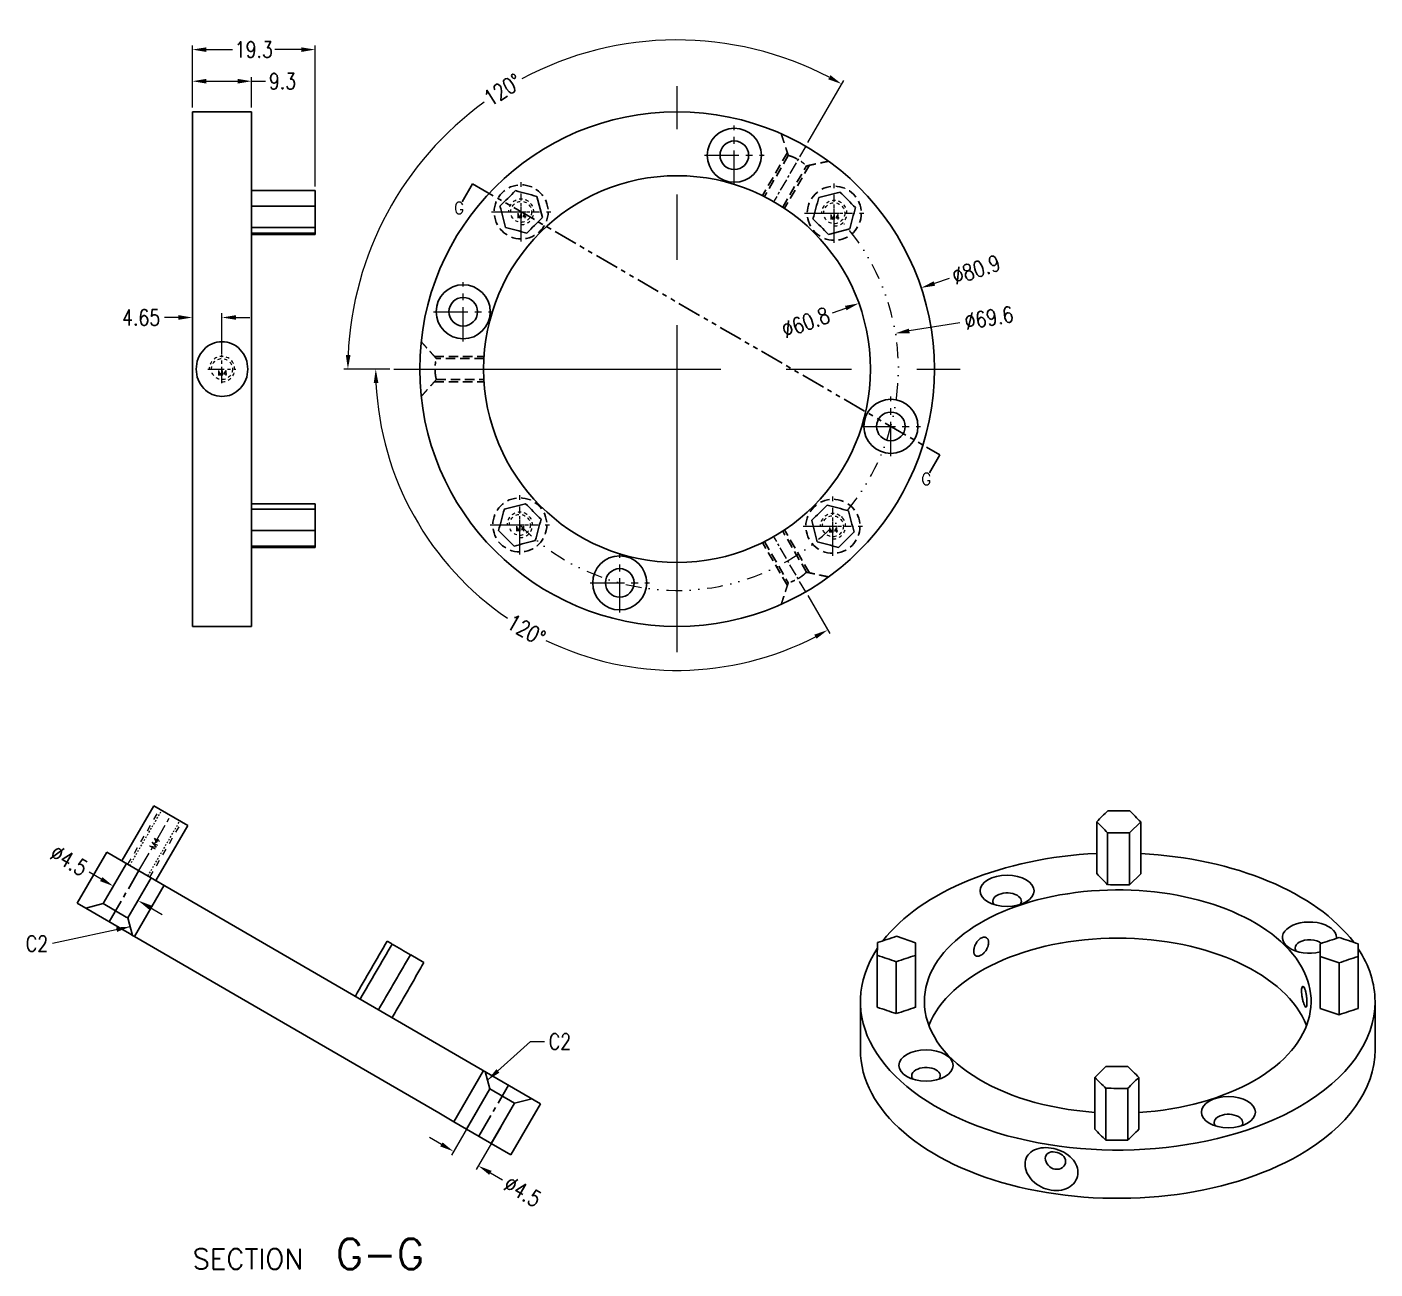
# Model space of a CAD drawing. Header units: millimetres. Extents: x 865 to 1935, y 425 to 621.
# Drawn here: x 1396.6 to 1608.5, y 425.4 to 620.6 of the extents above; entities that cross this region are included whole.
import ezdxf
from ezdxf.enums import TextEntityAlignment as Align

# ---------------------------------------------------------------- set-up
doc = ezdxf.new("R2010")
doc.units = ezdxf.units.MM
for name, pattern in [('CENTER', [2, 1.25, -0.25, 0.25, -0.25]), ('DASHED', [0.75, 0.5, -0.25]), ('DIVIDE', [1.25, 0.5, -0.25, 0, -0.25, 0, -0.25]), ('HIDDEN', [0.5, 0.25, -0.25]), ('PHANTOM', [2.5, 1.25, -0.25, 0.25, -0.25, 0.25, -0.25])]:
    doc.linetypes.add(name, pattern=pattern)
doc.layers.add('1', color=7, linetype='Continuous')
doc.layers.add('TOP', color=7, linetype='Continuous')
doc.layers.add('screw', color=33, linetype='Continuous', lineweight=13)
doc.styles.add('blockfont', font='simplex.shx', dxfattribs={"bigfont": 'bigfont'})
doc.styles.add('TXT', font='txt.shx', dxfattribs={"bigfont": 'gbcbig.shx'})
doc.styles.add('TXT08', font='txt.shx', dxfattribs={"width": 0.8, "bigfont": 'gbcbig.shx'})
doc.dimstyles.new('YanXiu', dxfattribs={"dimtxt": 2.5, "dimasz": 2.2, "dimexe": 0.66, "dimexo": 0.66, "dimgap": 0.66, "dimtad": 0, "dimdsep": 46, "dimtxsty": 'TXT08', "dimcen": 0, "dimclrd": 256, "dimclre": 165, "dimclrt": 90, "dimazin": 2, "dimtfac": 1, "dimtofl": 0, "dimtmove": 0, "dimatfit": 3, "dimfxl": 1, "dimlwd": 5, "dimlwe": 5, "dimarcsym": 0})

# ---------------------------------------------------------------- blocks, each defined once
blk = doc.blocks.new('screw_m4_g')
at = {"layer": 'screw', "color": 1, "linetype": 'CENTER', "lineweight": 0, "ltscale": 2.032}
for p, q in [((0, -2.2), (0, 2.2)), ((-2.2, 0), (2.2, 0))]:
    blk.add_line(p, q, dxfattribs=at)
at = {"layer": 'screw', "color": 33, "linetype": 'HIDDEN', "lineweight": 0, "ltscale": 2.032}
blk.add_circle((0, 0), 1.65, dxfattribs=at)
at = {"layer": 'screw', "color": 92, "linetype": 'HIDDEN', "lineweight": 0, "ltscale": 2.032}
blk.add_arc((0, 0), 2, 270, 180, dxfattribs=at)
at = {"layer": 'screw', "color": 6, "linetype": 'Continuous', "lineweight": 0, "style": 'TXT'}
blk.add_text('M4', height=0.8, dxfattribs=at).set_placement((-0.68, -1))
blk = doc.blocks.new('*D21')
at = {"linetype": 'Continuous', "lineweight": 5, "transparency": 16777216}
blk.add_line((1541.51, 581.07), (1539.22, 580.31), dxfattribs=at)
at = {"transparency": 16777216}
blk.add_solid([(1539.1, 580.66), (1539.33, 579.96), (1537.13, 579.62)], dxfattribs=at)
at = {"layer": 'Defpoints', "color": 0, "transparency": 16777216}
for p in [(1537.13, 579.62), (1460.36, 554.09)]:
    blk.add_point(p, dxfattribs=at)
at = {"color": 90, "lineweight": 0, "transparency": 16777216, "insert": (1545.77, 582.49), "char_height": 2.5, "attachment_point": 5, "rotation": 18.3925, "style": 'TXT08'}
blk.add_mtext('∅80.9', dxfattribs=at)
blk = doc.blocks.new('*D22')
at = {"linetype": 'Continuous', "lineweight": 5, "transparency": 16777216}
blk.add_line((1523.19, 575.7), (1525.26, 576.44), dxfattribs=at)
at = {"transparency": 16777216}
blk.add_solid([(1525.39, 576.1), (1525.14, 576.79), (1527.33, 577.19)], dxfattribs=at)
at = {"layer": 'Defpoints', "color": 0, "transparency": 16777216}
for p in [(1527.33, 577.19), (1470.16, 556.51)]:
    blk.add_point(p, dxfattribs=at)
at = {"color": 90, "lineweight": 0, "transparency": 16777216, "insert": (1518.97, 574.17), "char_height": 2.5, "attachment_point": 5, "rotation": 19.885, "style": 'TXT08'}
blk.add_mtext('∅60.8', dxfattribs=at)
blk = doc.blocks.new('*D23')
at = {"color": 165, "linetype": 'Continuous', "lineweight": 5, "transparency": 16777216}
for p, q in [((1519.3, 602.46), (1524.95, 612.24)), ((1453.59, 566.85), (1446.34, 566.85))]:
    blk.add_line(p, q, dxfattribs=at)
at = {"linetype": 'Continuous', "lineweight": 5, "transparency": 16777216}
for start, end in [(62.4361, 118.1074), (125.8491, 177.5639)]:
    blk.add_arc((1498.74, 566.85), 51.75, start, end, dxfattribs=at)
at = {"transparency": 16777216}
for points in [[(1522.51, 612.41), (1522.87, 613.05), (1524.62, 611.67)], [(1446.68, 569.06), (1447.41, 569.04), (1447, 566.85)]]:
    blk.add_solid(points, dxfattribs=at)
at = {"layer": 'Defpoints', "color": 0, "transparency": 16777216}
for p in [(1489.76, 617.81), (1518.97, 601.88), (1513.92, 593.14), (1454.25, 566.85), (1543.24, 566.85)]:
    blk.add_point(p, dxfattribs=at)
at = {"color": 90, "lineweight": 0, "transparency": 16777216, "insert": (1471.34, 610.75), "char_height": 2.5, "attachment_point": 5, "rotation": 31.9782, "style": 'TXT08'}
blk.add_mtext('120%%d', dxfattribs=at)
blk = doc.blocks.new('*D24')
at = {"color": 165, "linetype": 'Continuous', "lineweight": 5, "transparency": 16777216}
for p, q in [((1453.59, 566.85), (1450.72, 566.85)), ((1519.3, 531.25), (1522.76, 525.26))]:
    blk.add_line(p, q, dxfattribs=at)
at = {"linetype": 'Continuous', "lineweight": 5, "transparency": 16777216}
for start, end in [(182.6615, 235.7704), (244.2296, 297.3385)]:
    blk.add_arc((1498.74, 566.85), 47.37, start, end, dxfattribs=at)
at = {"transparency": 16777216}
for points in [[(1451.8, 564.66), (1451.06, 564.65), (1451.38, 566.85)], [(1520.67, 524.46), (1520.32, 525.1), (1522.43, 525.83)]]:
    blk.add_solid(points, dxfattribs=at)
at = {"layer": 'Defpoints', "color": 0, "transparency": 16777216}
for p in [(1454.25, 566.85), (1543.24, 566.85), (1458.01, 542.68), (1513.92, 540.56), (1518.97, 531.82)]:
    blk.add_point(p, dxfattribs=at)
at = {"color": 90, "lineweight": 0, "transparency": 16777216, "insert": (1475.06, 525.83), "char_height": 2.5, "attachment_point": 5, "rotation": 330, "style": 'TXT08'}
blk.add_mtext('120%%d', dxfattribs=at)
blk = doc.blocks.new('*D25')
at = {"color": 165, "linetype": 'Continuous', "lineweight": 5, "transparency": 16777216}
for p, q in [((1422.56, 607.96), (1422.56, 612.77)), ((1431.86, 607.96), (1431.86, 612.77))]:
    blk.add_line(p, q, dxfattribs=at)
at = {"linetype": 'Continuous', "lineweight": 5, "transparency": 16777216}
for p, q in [((1424.76, 612.11), (1429.66, 612.11)), ((1431.86, 612.11), (1434.06, 612.11))]:
    blk.add_line(p, q, dxfattribs=at)
at = {"transparency": 16777216}
for points in [[(1424.76, 612.48), (1424.76, 611.74), (1422.56, 612.11)], [(1429.66, 611.74), (1429.66, 612.48), (1431.86, 612.11)]]:
    blk.add_solid(points, dxfattribs=at)
at = {"layer": 'Defpoints', "color": 0, "transparency": 16777216}
for p in [(1431.86, 612.11), (1422.56, 607.3), (1431.86, 607.3)]:
    blk.add_point(p, dxfattribs=at)
at = {"color": 90, "lineweight": 0, "transparency": 16777216, "insert": (1436.72, 612.11), "char_height": 2.5, "attachment_point": 5, "style": 'TXT08'}
blk.add_mtext('9.3', dxfattribs=at)
blk = doc.blocks.new('*D26')
at = {"color": 165, "linetype": 'Continuous', "lineweight": 5, "transparency": 16777216}
for p, q in [((1422.56, 607.96), (1422.56, 617.74)), ((1441.86, 595.57), (1441.86, 617.74))]:
    blk.add_line(p, q, dxfattribs=at)
at = {"linetype": 'Continuous', "lineweight": 5, "transparency": 16777216}
for p, q in [((1424.76, 617.08), (1428.88, 617.08)), ((1439.66, 617.08), (1435.54, 617.08))]:
    blk.add_line(p, q, dxfattribs=at)
at = {"transparency": 16777216}
for points in [[(1424.76, 617.44), (1424.76, 616.71), (1422.56, 617.08)], [(1439.66, 616.71), (1439.66, 617.44), (1441.86, 617.08)]]:
    blk.add_solid(points, dxfattribs=at)
at = {"layer": 'Defpoints', "color": 0, "transparency": 16777216}
for p in [(1441.86, 617.08), (1422.56, 607.3), (1441.86, 594.91)]:
    blk.add_point(p, dxfattribs=at)
at = {"color": 90, "lineweight": 0, "transparency": 16777216, "insert": (1432.21, 617.08), "char_height": 2.5, "attachment_point": 5, "style": 'TXT08'}
blk.add_mtext('19.3', dxfattribs=at)
blk = doc.blocks.new('*D27')
at = {"linetype": 'Continuous', "lineweight": 5, "transparency": 16777216}
for p, q in [((1420.36, 574.96), (1418.16, 574.96)), ((1429.41, 574.96), (1431.61, 574.96))]:
    blk.add_line(p, q, dxfattribs=at)
at = {"color": 165, "linetype": 'Continuous', "lineweight": 5, "transparency": 16777216}
for p, q in [((1422.56, 567.51), (1422.56, 575.62)), ((1427.21, 569.16), (1427.21, 575.62))]:
    blk.add_line(p, q, dxfattribs=at)
at = {"transparency": 16777216}
for points in [[(1420.36, 574.6), (1420.36, 575.33), (1422.56, 574.96)], [(1429.41, 575.33), (1429.41, 574.6), (1427.21, 574.96)]]:
    blk.add_solid(points, dxfattribs=at)
at = {"layer": 'Defpoints', "color": 0, "transparency": 16777216}
for p in [(1422.56, 574.96), (1427.21, 568.5), (1422.56, 566.85)]:
    blk.add_point(p, dxfattribs=at)
at = {"color": 90, "lineweight": 0, "transparency": 16777216, "insert": (1414.5, 574.96), "char_height": 2.5, "attachment_point": 5, "style": 'TXT08'}
blk.add_mtext('4.65', dxfattribs=at)
blk = doc.blocks.new('*D28')
at = {"linetype": 'Continuous', "lineweight": 5, "transparency": 16777216}
blk.add_line((1543.18, 574.14), (1535.26, 572.84), dxfattribs=at)
at = {"transparency": 16777216}
blk.add_solid([(1535.2, 573.21), (1535.32, 572.48), (1533.09, 572.49)], dxfattribs=at)
at = {"layer": 'Defpoints', "color": 0, "transparency": 16777216}
for p in [(1533.09, 572.49), (1464.4, 561.22)]:
    blk.add_point(p, dxfattribs=at)
at = {"color": 90, "lineweight": 0, "transparency": 16777216, "insert": (1547.78, 574.9), "char_height": 2.5, "attachment_point": 5, "rotation": 9.3175, "style": 'TXT08'}
blk.add_mtext('∅69.6', dxfattribs=at)
blk = doc.blocks.new('*D29')
at = {"color": 165, "linetype": 'Continuous', "lineweight": 5, "transparency": 16777216}
for p, q in [((1467.15, 449.95), (1463.28, 443.28)), ((1471.04, 447.69), (1467.17, 441.02))]:
    blk.add_line(p, q, dxfattribs=at)
at = {"linetype": 'Continuous', "lineweight": 5, "transparency": 16777216}
for p, q in [((1461.71, 444.95), (1459.81, 446.06)), ((1469.41, 440.49), (1471.31, 439.38))]:
    blk.add_line(p, q, dxfattribs=at)
at = {"transparency": 16777216}
for points in [[(1461.52, 444.64), (1461.89, 445.27), (1463.61, 443.85)], [(1469.59, 440.8), (1469.22, 440.17), (1467.5, 441.59)]]:
    blk.add_solid(points, dxfattribs=at)
at = {"layer": 'Defpoints', "color": 0, "transparency": 16777216}
for p in [(1467.48, 450.52), (1471.37, 448.26), (1467.5, 441.59)]:
    blk.add_point(p, dxfattribs=at)
at = {"color": 90, "lineweight": 0, "transparency": 16777216, "insert": (1474.48, 437.55), "char_height": 2.5, "attachment_point": 5, "rotation": 329.8758, "style": 'TXT08'}
blk.add_mtext('%%c4.5', dxfattribs=at)
blk = doc.blocks.new('*D30')
at = {"linetype": 'Continuous', "lineweight": 5, "transparency": 16777216}
for p, q in [((1408.23, 486.66), (1406.33, 487.77)), ((1415.93, 482.2), (1417.83, 481.09))]:
    blk.add_line(p, q, dxfattribs=at)
at = {"color": 165, "linetype": 'Continuous', "lineweight": 5, "transparency": 16777216}
for p, q in [((1410.04, 485.4), (1409.8, 484.99)), ((1413.93, 483.14), (1413.69, 482.73))]:
    blk.add_line(p, q, dxfattribs=at)
at = {"transparency": 16777216}
for points in [[(1408.05, 486.34), (1408.41, 486.98), (1410.13, 485.56)], [(1416.11, 482.51), (1415.74, 481.88), (1414.02, 483.3)]]:
    blk.add_solid(points, dxfattribs=at)
at = {"layer": 'Defpoints', "color": 0, "transparency": 16777216}
for p in [(1410.13, 485.56), (1410.37, 485.97), (1414.26, 483.71)]:
    blk.add_point(p, dxfattribs=at)
at = {"color": 90, "lineweight": 0, "transparency": 16777216, "insert": (1403.16, 489.6), "char_height": 2.5, "attachment_point": 5, "rotation": 329.8758, "style": 'TXT08'}
blk.add_mtext('%%C4.5', dxfattribs=at)

msp = doc.modelspace()

# ---------------------------------------------------------------- linework, layer by layer
at = {"color": 2, "linetype": 'DIVIDE', "lineweight": 0, "ltscale": 5}
msp.add_arc((1498.745, 566.853), 34.8, 224.75169, 44.75169, dxfattribs=at)
at = {"color": 53}
for points in [[(1466.613, 595.995), (1466.112, 594.204), (1465.307, 594.672), (1466.613, 595.995)], [(1540.054, 553.381), (1539.553, 551.591), (1538.748, 552.058), (1540.054, 553.381)]]:
    msp.add_solid(points, dxfattribs=at)
at = {"layer": '1', "color": 1, "linetype": 'CENTER', "lineweight": 0, "ltscale": 41.0972}
for p, q in [((1498.745, 522.358), (1498.745, 611.348)), ((1454.25, 566.853), (1543.24, 566.853))]:
    msp.add_line(p, q, dxfattribs=at)
at = {"layer": '1', "color": 153, "linetype": 'Continuous'}
for p, q in [((1431.86, 607.303), (1422.56, 607.303)), ((1422.56, 526.403), (1422.56, 607.303)), ((1431.86, 526.403), (1431.86, 607.303)), ((1422.56, 526.403), (1431.86, 526.403)), ((1409.111, 490.917), (1404.443, 482.873)), ((1477.299, 451.352), (1409.111, 490.917)), ((1412.201, 489.124), (1408.538, 482.81)), ((1412.43, 480.551), (1416.094, 486.865)), ((1418.111, 485.695), (1413.443, 477.651)), ((1404.443, 482.873), (1405.804, 482.084)), ((1405.804, 482.084), (1408.538, 482.81)), ((1405.804, 482.084), (1412.659, 478.106)), ((1412.167, 480.704), (1408.538, 482.81)), ((1412.43, 480.551), (1412.167, 480.704)), ((1412.43, 480.551), (1413.156, 477.818)), ((1412.659, 478.106), (1413.156, 477.818)), ((1413.156, 477.818), (1413.443, 477.651)), ((1461.28, 449.894), (1413.443, 477.651)), ((1527.574, 467.422), (1527.574, 459.829)), ((1608.474, 459.829), (1608.474, 467.422)), ((1463.631, 448.53), (1468.299, 456.574)), ((1469.312, 453.673), (1468.586, 456.407)), ((1469.312, 453.673), (1465.649, 447.359)), ((1473.204, 451.415), (1469.312, 453.673)), ((1469.541, 445.101), (1473.204, 451.415)), ((1475.938, 452.141), (1473.204, 451.415)), ((1463.631, 448.53), (1461.28, 449.894)), ((1472.631, 443.308), (1477.299, 451.352)), ((1463.631, 448.53), (1465.649, 447.359)), ((1469.278, 445.253), (1465.649, 447.359)), ((1469.541, 445.101), (1469.278, 445.253)), ((1469.541, 445.101), (1472.631, 443.308))]:
    msp.add_line(p, q, dxfattribs=at)
at = {"layer": '1', "color": 1, "linetype": 'CENTER', "lineweight": 0, "ltscale": 4.318}
for p, q in [((1507.752, 595.792), (1507.752, 605.142)), ((1503.077, 600.467), (1512.427, 600.467)), ((1474.244, 586.892), (1474.244, 596.242)), ((1523.459, 586.678), (1523.459, 596.028)), ((1469.569, 591.567), (1478.919, 591.567)), ((1518.784, 591.353), (1528.134, 591.353)), ((1465.131, 571.185), (1465.131, 580.535)), ((1460.456, 575.86), (1469.806, 575.86)), ((1532.359, 553.171), (1532.359, 562.521)), ((1527.684, 557.846), (1537.034, 557.846)), ((1474.031, 537.678), (1474.031, 547.028)), ((1523.245, 537.464), (1523.245, 546.814)), ((1469.356, 542.353), (1478.706, 542.353)), ((1518.57, 542.139), (1527.92, 542.139)), ((1489.738, 528.564), (1489.738, 537.914)), ((1485.063, 533.239), (1494.413, 533.239))]:
    msp.add_line(p, q, dxfattribs=at)
at = {"layer": '1', "color": 1, "linetype": 'CENTER', "lineweight": 0, "ltscale": 1.519557}
for p, q in [((1518.97, 601.884), (1513.923, 593.142)), ((1517.238, 602.884), (1517.213, 602.841)), ((1520.702, 600.884), (1520.677, 600.841)), ((1518.97, 531.822), (1513.923, 540.564))]:
    msp.add_line(p, q, dxfattribs=at)
at = {"layer": '1', "color": 153, "linetype": 'DASHED', "ltscale": 3}
for p, q in [((1516.087, 600.89), (1512.191, 594.142)), ((1516.233, 600.443), (1512.493, 593.966)), ((1515.352, 592.317), (1519.091, 598.793)), ((1519.551, 598.89), (1515.655, 592.142)), ((1460.596, 568.853), (1468.411, 568.853)), ((1468.389, 568.503), (1460.911, 568.503)), ((1460.596, 564.853), (1468.411, 564.853)), ((1460.911, 565.203), (1468.39, 565.203)), ((1519.091, 534.913), (1515.351, 541.39)), ((1519.551, 534.816), (1515.655, 541.564)), ((1516.087, 532.816), (1512.191, 539.564)), ((1512.494, 539.739), (1516.233, 533.263))]:
    msp.add_line(p, q, dxfattribs=at)
at = {"layer": '1', "color": 53, "linetype": 'Continuous'}
for p, q in [((1464.968, 593.16, 0.259), (1466.613, 595.995, 0.259)), ((1464.968, 593.16), (1466.613, 595.995)), ((1538.409, 550.547, 0.259), (1540.054, 553.381, 0.259)), ((1538.409, 550.547), (1540.054, 553.381))]:
    msp.add_line(p, q, dxfattribs=at)
at = {"layer": '1', "color": 53, "linetype": 'PHANTOM', "ltscale": 3}
msp.add_line((1466.613, 595.995), (1540.054, 553.381), dxfattribs=at)
at = {"layer": '1', "color": 7, "linetype": 'Continuous'}
for p, q in [((1477.577, 590.656), (1476.693, 594.005)), ((1522.547, 588.02), (1525.897, 588.905)), ((1441.86, 545.686), (1441.86, 544.834)), ((1474.942, 545.686), (1471.593, 544.801)), ((1519.912, 543.05), (1520.797, 539.701)), ((1416.488, 498.198), (1411.469, 489.549)), ((1421.845, 495.09), (1416.488, 498.198)), ((1416.826, 486.441), (1421.845, 495.09)), ((1569.887, 493.946), (1571.63, 495.675)), ((1571.63, 487.51), (1569.887, 485.781)), ((1536.225, 476.663), (1533.232, 477.67)), ((1456.872, 474.765), (1458.964, 473.552)), ((1599.822, 474.512), (1602.816, 473.505)), ((1602.816, 465.34), (1599.822, 466.347)), ((1566.16, 457.229), (1564.418, 455.5))]:
    msp.add_line(p, q, dxfattribs=at)
at = {"layer": '1', "color": 1, "linetype": 'CENTER', "ltscale": 3}
for p, q in [((1409.48, 479.951), (1414.147, 487.995)), ((1467.595, 446.23), (1472.262, 454.274))]:
    msp.add_line(p, q, dxfattribs=at)
at = {"layer": '1', "color": 153, "linetype": 'Continuous'}
for centre, radius in [((1498.745, 566.853), 40.45), ((1507.752, 600.467), 4.25), ((1507.752, 600.467), 2.25), ((1498.745, 566.853), 30.4), ((1465.131, 575.86), 4.25), ((1465.131, 575.86), 2.25), ((1532.359, 557.846), 4.25), ((1532.359, 557.846), 2.25), ((1489.738, 533.239), 4.25), ((1489.738, 533.239), 2.25)]:
    msp.add_circle(centre, radius, dxfattribs=at)
at = {"layer": '1', "color": 153, "linetype": 'DASHED', "ltscale": 3}
for centre in [(1474.244, 591.567), (1523.459, 591.353), (1474.031, 542.353), (1523.245, 542.139)]:
    msp.add_circle(centre, 4.25, dxfattribs=at)
at = {"layer": '1', "color": 153, "linetype": 'Continuous'}
for centre, major_axis, start_param, end_param in [((1568.024, 467.422), (40.45, 0), 1.6525759, 2.7207174), ((1568.024, 467.422), (40.45, 0), 0.4101742, 1.4814573), ((1568.024, 467.422), (-30.4, 0), 2.3561945, 6.2831853), ((1550.624, 483.19), (-2.25, 0), 5.4977873, 6.2831853), ((1550.624, 483.19), (-2.25, 0), 0, 0.4036946), ((1550.624, 483.19), (-2.25, 0), 2.7378979, 5.4977873), ((1598.161, 477.468), (4.25, 0), 0, 5.1170655), ((1568.024, 459.829), (30.4, 0), 0.217948, 2.9236447), ((1598.161, 475.835), (-2.25, 0), 3.7380043, 5.4977873), ((1598.161, 477.468), (4.25, 0), 6.2338033, 6.2831853), ((1568.024, 467.422), (40.45, 0), 2.7773643, 5.4977872), ((1598.161, 475.835), (-2.25, 0), 5.4977873, 6.2831853), ((1598.161, 475.835), (-2.25, 0), 0, 0.4036946), ((1568.024, 467.422), (40.45, 0), 0, 0.3628539), ((1568.024, 467.422), (-30.4, 0), 0, 1.4518085), ((1568.024, 467.422), (40.45, 0), 5.4977872, 6.2831853), ((1568.024, 459.829), (40.45, 0), 3.1415927, 5.4977872), ((1568.024, 459.829), (40.45, 0), 5.4977872, 6.2831853), ((1537.886, 455.744), (-2.25, 0), 5.4977873, 6.2831853), ((1537.886, 455.744), (-2.25, 0), 0, 0.4036946), ((1537.886, 455.744), (-2.25, 0), 2.7378979, 5.4977873), ((1568.024, 467.422), (-30.4, 0), 1.6797703, 2.3561945), ((1585.424, 448.39), (-2.25, 0), 5.4977873, 6.2831853), ((1585.424, 448.39), (-2.25, 0), 2.7378979, 5.4977873), ((1585.424, 448.39), (-2.25, 0), 0, 0.4036946)]:
    msp.add_ellipse(centre, major_axis=major_axis, ratio=0.57735, start_param=start_param, end_param=end_param, dxfattribs=at)
for centre in [(1550.624, 484.822), (1537.886, 457.377), (1585.424, 450.022)]:
    msp.add_ellipse(centre, major_axis=(4.25, 0), ratio=0.57735, dxfattribs=at)
at = {"layer": '1', "color": 153, "linetype": 'DASHED', "ltscale": 3}
for points in [[(1515.126, 603.837), (1516.233, 600.443)], [(1519.091, 598.793), (1522.584, 599.532)], [(1460.911, 568.503), (1458.525, 571.158)], [(1458.525, 562.548), (1460.911, 565.203)], [(1522.584, 534.174), (1519.091, 534.913)], [(1516.233, 533.263), (1515.126, 529.869)]]:
    msp.add_open_spline(points, degree=1, dxfattribs=at)
for points in [[(1516.233, 600.443), (1516.233, 600.443), (1516.239, 600.442), (1516.27, 600.435), (1516.327, 600.419), (1516.416, 600.393), (1516.54, 600.352), (1516.693, 600.3), (1516.86, 600.239), (1517.024, 600.172), (1517.188, 600.1), (1517.347, 600.026), (1517.498, 599.952), (1517.638, 599.879), (1517.832, 599.772), (1518.097, 599.604), (1518.433, 599.368), (1518.649, 599.195), (1518.751, 599.107), (1518.763, 599.097)], [(1460.911, 565.203), (1460.911, 565.203), (1460.909, 565.209), (1460.899, 565.239), (1460.884, 565.297), (1460.863, 565.387), (1460.836, 565.515), (1460.804, 565.673), (1460.774, 565.848), (1460.75, 566.024), (1460.73, 566.202), (1460.715, 566.377), (1460.703, 566.544), (1460.697, 566.702), (1460.693, 566.923), (1460.705, 567.237), (1460.742, 567.646), (1460.784, 567.92), (1460.809, 568.051), (1460.812, 568.067)], [(1519.091, 534.913), (1519.091, 534.913), (1519.086, 534.908), (1519.065, 534.885), (1519.023, 534.843), (1518.955, 534.779), (1518.858, 534.692), (1518.737, 534.586), (1518.601, 534.472), (1518.46, 534.363), (1518.316, 534.257), (1518.173, 534.156), (1518.033, 534.063), (1517.9, 533.978), (1517.71, 533.864), (1517.432, 533.718), (1517.059, 533.545), (1516.802, 533.445), (1516.675, 533.4), (1516.66, 533.395)]]:
    msp.add_open_spline(points, degree=3, knots=[0, 0, 0, 0, 0.0429925, 0.0905847, 0.1428108, 0.1996961, 0.2612599, 0.3275168, 0.3844974, 0.4380798, 0.4882732, 0.5350887, 0.5785404, 0.6186462, 0.6554292, 0.7461686, 0.8551335, 0.9824685, 1, 1, 1, 1], dxfattribs=at)
at = {"layer": '1', "color": 7, "linetype": 'Continuous'}
for points, degree in [([(1441.86, 594.909), (1438.526, 594.909), (1435.193, 594.909), (1431.86, 594.909)], 3), ([(1441.86, 594.909), (1441.86, 594.107), (1441.86, 593.305), (1441.86, 592.503)], 3), ([(1473.367, 594.909), (1472.547, 594.095), (1471.728, 593.282), (1470.909, 592.468)], 3), ([(1476.7, 593.998), (1475.586, 594.301), (1474.471, 594.603), (1473.357, 594.906)], 3), ([(1521.028, 593.809), (1520.725, 592.695), (1520.422, 591.581), (1520.119, 590.466)], 3), ([(1524.37, 594.687), (1523.253, 594.392), (1522.137, 594.097), (1521.02, 593.802)], 3), ([(1526.801, 592.231), (1525.987, 593.05), (1525.174, 593.87), (1524.36, 594.689)], 3), ([(1431.86, 592.468), (1435.193, 592.468), (1438.526, 592.468), (1441.86, 592.468)], 3), ([(1441.86, 592.478), (1441.86, 591.361), (1441.86, 590.245), (1441.86, 589.129)], 3), ([(1470.911, 592.478), (1471.206, 591.361), (1471.501, 590.245), (1471.796, 589.129)], 3), ([(1525.889, 588.898), (1526.192, 590.012), (1526.495, 591.126), (1526.798, 592.241)], 3), ([(1475.122, 588.225), (1475.941, 589.038), (1476.761, 589.852), (1477.58, 590.665)], 3), ([(1520.116, 590.476), (1520.93, 589.657), (1521.743, 588.837), (1522.557, 588.018)], 3), ([(1441.86, 589.136), (1438.526, 589.136), (1435.193, 589.136), (1431.86, 589.136)], 3), ([(1441.86, 588.225), (1438.526, 588.225), (1435.193, 588.225), (1431.86, 588.225)], 3), ([(1441.86, 588.02), (1431.86, 588.02)], 1), ([(1441.86, 589.103), (1441.86, 588.811), (1441.86, 588.519), (1441.86, 588.227)], 3), ([(1441.86, 588.202), (1441.86, 588.14), (1441.86, 588.079), (1441.86, 588.018)], 3), ([(1471.789, 589.136), (1472.903, 588.833), (1474.017, 588.53), (1475.131, 588.227)], 3), ([(1441.86, 545.686), (1431.86, 545.686)], 1), ([(1431.86, 544.801), (1441.86, 544.801)], 1), ([(1441.86, 544.808), (1441.86, 543.694), (1441.86, 542.58), (1441.86, 541.465)], 3), ([(1471.6, 544.808), (1471.297, 543.694), (1470.994, 542.58), (1470.691, 541.465)], 3), ([(1477.373, 543.23), (1476.56, 544.049), (1475.746, 544.869), (1474.933, 545.688)], 3), ([(1522.368, 545.481), (1521.548, 544.668), (1520.729, 543.854), (1519.909, 543.041)], 3), ([(1525.701, 544.57), (1524.587, 544.873), (1523.472, 545.176), (1522.358, 545.479)], 3), ([(1476.462, 539.897), (1476.765, 541.011), (1477.068, 542.125), (1477.371, 543.24)], 3), ([(1526.578, 541.228), (1526.284, 542.344), (1525.989, 543.461), (1525.694, 544.577)], 3), ([(1441.86, 541.475), (1438.526, 541.475), (1435.193, 541.475), (1431.86, 541.475)], 3), ([(1441.86, 541.44), (1441.86, 540.632), (1441.86, 539.825), (1441.86, 539.017)], 3), ([(1470.689, 541.475), (1471.502, 540.656), (1472.316, 539.836), (1473.13, 539.017)], 3), ([(1524.123, 538.797), (1524.942, 539.611), (1525.762, 540.424), (1526.581, 541.238)], 3), ([(1431.86, 539.017), (1435.193, 539.017), (1438.526, 539.017), (1441.86, 539.017)], 3), ([(1441.86, 538.797), (1438.526, 538.797), (1435.193, 538.797), (1431.86, 538.797)], 3), ([(1441.86, 538.991), (1441.86, 538.927), (1441.86, 538.864), (1441.86, 538.8)], 3), ([(1473.12, 539.019), (1474.236, 539.314), (1475.353, 539.609), (1476.469, 539.904)], 3), ([(1520.79, 539.708), (1521.904, 539.405), (1523.018, 539.103), (1524.132, 538.8)], 3), ([(1566.462, 497.412), (1565.881, 496.836), (1565.3, 496.26), (1564.719, 495.683)], 3), ([(1569.917, 497.402), (1568.763, 497.404), (1567.608, 497.407), (1566.453, 497.409)], 3), ([(1571.63, 495.669), (1571.056, 496.248), (1570.483, 496.826), (1569.909, 497.405)], 3), ([(1564.719, 495.689), (1565.293, 495.111), (1565.867, 494.532), (1566.44, 493.954)], 3), ([(1564.719, 495.689), (1564.719, 492.967), (1564.719, 490.246), (1564.719, 487.524)], 3), ([(1566.432, 493.956), (1566.432, 491.235), (1566.432, 488.513), (1566.432, 485.791)], 3), ([(1566.432, 493.956), (1567.586, 493.954), (1568.741, 493.952), (1569.896, 493.949)], 3), ([(1569.887, 493.946), (1569.887, 485.781)], 1), ([(1571.63, 487.51), (1571.63, 495.675)], 1), ([(1566.44, 485.789), (1565.867, 486.367), (1565.293, 486.946), (1564.719, 487.524)], 3), ([(1569.887, 485.784), (1568.735, 485.787), (1567.584, 485.789), (1566.432, 485.791)], 3), ([(1453.192, 476.901), (1451.519, 474.018), (1449.846, 471.134), (1448.173, 468.251)], 3), ([(1453.192, 476.901), (1453.44, 476.757), (1453.688, 476.613), (1453.935, 476.469)], 3), ([(1533.242, 477.67), (1532.24, 477.338), (1531.237, 477.007), (1530.235, 476.676)], 3), ([(1602.841, 477.495), (1601.839, 477.164), (1600.837, 476.833), (1599.835, 476.502)], 3), ([(1605.825, 476.489), (1604.827, 476.825), (1603.829, 477.16), (1602.831, 477.495)], 3), ([(1453.957, 476.457), (1452.285, 473.574), (1450.612, 470.69), (1448.939, 467.807)], 3), ([(1456.842, 474.783), (1451.823, 466.134)], 1), ([(1453.957, 476.457), (1454.922, 475.897), (1455.886, 475.338), (1456.85, 474.778)], 3), ([(1530.24, 476.681), (1530.236, 476.014), (1530.232, 475.347), (1530.228, 474.681)], 3), ([(1536.208, 474.668), (1536.212, 475.335), (1536.216, 476.002), (1536.22, 476.668)], 3), ([(1536.225, 476.663), (1536.225, 474.716)], 1), ([(1599.84, 476.507), (1599.836, 475.84), (1599.831, 475.173), (1599.827, 474.507)], 3), ([(1605.807, 474.494), (1605.811, 475.161), (1605.816, 475.827), (1605.82, 476.494)], 3), ([(1605.82, 474.543), (1605.82, 475.194), (1605.82, 475.844), (1605.82, 476.494)], 3), ([(1453.945, 464.902), (1458.964, 473.552)], 1), ([(1530.223, 474.686), (1531.221, 474.35), (1532.219, 474.015), (1533.217, 473.68)], 3), ([(1530.228, 466.516), (1530.228, 469.237), (1530.228, 471.959), (1530.228, 474.681)], 3), ([(1533.207, 473.68), (1534.209, 474.011), (1535.211, 474.342), (1536.213, 474.673)], 3), ([(1533.207, 473.68), (1533.207, 470.958), (1533.207, 468.236), (1533.207, 465.515)], 3), ([(1536.208, 474.668), (1536.208, 471.947), (1536.208, 469.225), (1536.208, 466.503)], 3), ([(1599.822, 474.512), (1599.822, 466.347)], 1), ([(1602.806, 473.505), (1603.808, 473.837), (1604.81, 474.168), (1605.812, 474.499)], 3), ([(1602.816, 465.34), (1602.816, 473.505)], 1), ([(1605.807, 474.494), (1605.807, 471.773), (1605.807, 469.051), (1605.807, 466.329)], 3), ([(1536.22, 468.498), (1536.216, 467.833), (1536.212, 467.168), (1536.208, 466.503)], 3), ([(1533.217, 465.515), (1532.219, 465.85), (1531.221, 466.185), (1530.223, 466.521)], 3), ([(1536.213, 466.508), (1535.211, 466.177), (1534.209, 465.846), (1533.207, 465.515)], 3), ([(1605.812, 466.334), (1604.81, 466.003), (1603.808, 465.672), (1602.806, 465.34)], 3), ([(1605.82, 468.329), (1605.816, 467.663), (1605.811, 466.996), (1605.807, 466.329)], 3), ([(1569.616, 457.219), (1568.461, 457.221), (1567.306, 457.223), (1566.152, 457.226)], 3), ([(1571.328, 455.486), (1570.755, 456.064), (1570.181, 456.643), (1569.607, 457.221)], 3), ([(1564.418, 455.506), (1564.991, 454.927), (1565.565, 454.349), (1566.139, 453.77)], 3), ([(1564.418, 447.335), (1564.418, 455.5)], 1), ([(1566.13, 453.773), (1566.13, 451.052), (1566.13, 448.33), (1566.13, 445.608)], 3), ([(1566.13, 453.773), (1567.285, 453.771), (1568.44, 453.768), (1569.594, 453.766)], 3), ([(1569.586, 453.763), (1570.166, 454.339), (1570.747, 454.915), (1571.328, 455.492)], 3), ([(1569.594, 445.601), (1569.594, 448.323), (1569.594, 451.044), (1569.594, 453.766)], 3), ([(1571.328, 455.486), (1571.328, 452.764), (1571.328, 450.042), (1571.328, 447.321)], 3), ([(1566.139, 445.605), (1565.565, 446.184), (1564.991, 446.762), (1564.418, 447.341)], 3), ([(1571.328, 447.327), (1570.747, 446.75), (1570.166, 446.174), (1569.586, 445.598)], 3), ([(1569.594, 445.601), (1568.44, 445.603), (1567.285, 445.606), (1566.13, 445.608)], 3)]:
    msp.add_open_spline(points, degree=degree, dxfattribs=at)
at = {"layer": '1', "color": 153, "linetype": 'Continuous'}
for points, knots in [([(1427.21, 562.548), (1426.675, 562.548), (1425.595, 562.755), (1424.266, 563.752), (1423.344, 565.166), (1423.067, 566.853), (1423.343, 568.54), (1424.265, 569.953), (1425.596, 570.952), (1427.212, 571.261), (1428.827, 570.952), (1430.154, 569.952), (1431.076, 568.538), (1431.353, 566.851), (1431.074, 565.164), (1430.152, 563.751), (1428.823, 562.752), (1427.744, 562.547), (1427.21, 562.548)], [0, 0, 0, 0, 0.0606851, 0.1225341, 0.1857349, 0.2500161, 0.3141594, 0.3774037, 0.4393415, 0.5001506, 0.5607264, 0.622599, 0.6858525, 0.7500743, 0.8142544, 0.8775638, 0.9393917, 1, 1, 1, 1]), ([(1545.393, 475.345), (1545.393, 475.256), (1545.4, 475.173), (1545.421, 475.057), (1545.43, 475.02), (1545.451, 474.949), (1545.463, 474.915), (1545.505, 474.819), (1545.539, 474.763), (1545.62, 474.668), (1545.667, 474.628), (1545.77, 474.569), (1545.827, 474.548), (1545.92, 474.531), (1545.952, 474.528), (1546.018, 474.526), (1546.085, 474.529), (1546.155, 474.541), (1546.227, 474.559), (1546.264, 474.57), (1546.376, 474.61), (1546.451, 474.645), (1546.603, 474.733), (1546.681, 474.786), (1546.832, 474.906), (1546.906, 474.973), (1547.014, 475.083), (1547.05, 475.122), (1547.119, 475.202), (1547.153, 475.243), (1547.251, 475.369), (1547.312, 475.457), (1547.425, 475.643), (1547.475, 475.738), (1547.541, 475.883), (1547.562, 475.931), (1547.6, 476.029), (1547.617, 476.078), (1547.663, 476.225), (1547.687, 476.321), (1547.718, 476.51), (1547.726, 476.603), (1547.726, 476.779), (1547.718, 476.863), (1547.695, 476.981), (1547.685, 477.019), (1547.662, 477.091), (1547.635, 477.16), (1547.601, 477.222), (1547.563, 477.28), (1547.542, 477.307), (1547.476, 477.382), (1547.425, 477.424), (1547.314, 477.488), (1547.252, 477.512), (1547.121, 477.539), (1547.052, 477.542), (1546.944, 477.533), (1546.907, 477.528), (1546.833, 477.512), (1546.795, 477.502), (1546.682, 477.463), (1546.606, 477.429), (1546.452, 477.34), (1546.376, 477.287), (1546.266, 477.196), (1546.229, 477.164), (1546.157, 477.096), (1546.121, 477.059), (1546.017, 476.946), (1545.952, 476.865), (1545.829, 476.692), (1545.771, 476.599), (1545.667, 476.41), (1545.621, 476.314), (1545.56, 476.165), (1545.541, 476.114), (1545.507, 476.015), (1545.491, 475.965), (1545.45, 475.817), (1545.428, 475.719), (1545.4, 475.526), (1545.393, 475.434), (1545.393, 475.345)], [0, 0, 0, 0, 0.03125, 0.03125, 0.046875, 0.046875, 0.0625, 0.0625, 0.09375, 0.09375, 0.125, 0.125, 0.15625, 0.15625, 0.171875, 0.171875, 0.1875, 0.203125, 0.203125, 0.21875, 0.21875, 0.25, 0.25, 0.28125, 0.28125, 0.3125, 0.3125, 0.328125, 0.328125, 0.34375, 0.34375, 0.375, 0.375, 0.40625, 0.40625, 0.421875, 0.421875, 0.4375, 0.4375, 0.46875, 0.46875, 0.5, 0.5, 0.53125, 0.53125, 0.546875, 0.546875, 0.5625, 0.578125, 0.578125, 0.59375, 0.59375, 0.625, 0.625, 0.65625, 0.65625, 0.6875, 0.6875, 0.703125, 0.703125, 0.71875, 0.71875, 0.75, 0.75, 0.78125, 0.78125, 0.796875, 0.796875, 0.8125, 0.8125, 0.84375, 0.84375, 0.875, 0.875, 0.90625, 0.90625, 0.921875, 0.921875, 0.9375, 0.9375, 0.96875, 0.96875, 1, 1, 1, 1]), ([(1596.918, 469.082), (1596.918, 468.931), (1596.928, 468.761), (1596.946, 468.585), (1596.965, 468.41), (1596.993, 468.224), (1597.028, 468.042), (1597.062, 467.861), (1597.104, 467.68), (1597.149, 467.513), (1597.194, 467.346), (1597.243, 467.19), (1597.292, 467.056)], [0, 0, 0, 0, 0.05365062, 0.05365062, 0.05365062, 0.10729786, 0.10729786, 0.10729786, 0.16099563, 0.16099563, 0.16099563, 0.21472792, 0.21472792, 0.21472792, 0.21472792]), ([(1597.521, 469.145), (1597.479, 469.292), (1597.432, 469.422), (1597.384, 469.523), (1597.336, 469.625), (1597.286, 469.702), (1597.238, 469.747), (1597.19, 469.792), (1597.143, 469.807), (1597.101, 469.792)], [0.69778979, 0.69778979, 0.69778979, 0.69778979, 0.75149141, 0.75149141, 0.75149141, 0.80512232, 0.80512232, 0.80512232, 0.85875177, 0.85875177, 0.85875177, 0.85875177]), ([(1597.738, 466.753), (1597.755, 466.844), (1597.766, 466.965), (1597.77, 467.103), (1597.774, 467.242), (1597.771, 467.403), (1597.763, 467.574), (1597.754, 467.744), (1597.739, 467.929), (1597.717, 468.111), (1597.696, 468.295), (1597.668, 468.481), (1597.635, 468.656), (1597.603, 468.831), (1597.564, 468.999), (1597.521, 469.145)], [0.42939259, 0.42939259, 0.42939259, 0.42939259, 0.48311448, 0.48311448, 0.48311448, 0.53676637, 0.53676637, 0.53676637, 0.5903848, 0.5903848, 0.5903848, 0.64405841, 0.64405841, 0.64405841, 0.69778979, 0.69778979, 0.69778979, 0.69778979]), ([(1597.566, 466.553), (1597.605, 466.526), (1597.64, 466.529), (1597.669, 466.563), (1597.698, 466.597), (1597.721, 466.662), (1597.738, 466.753)], [0.3220254, 0.3220254, 0.3220254, 0.3220254, 0.37567353, 0.37567353, 0.37567353, 0.42939259, 0.42939259, 0.42939259, 0.42939259]), ([(1561.773, 440.553), (1561.772, 440.116), (1561.567, 439.252), (1560.579, 438.264), (1559.19, 437.674), (1557.552, 437.678), (1555.932, 438.177), (1554.589, 439.19), (1553.648, 440.478), (1553.36, 441.863), (1553.649, 443.116), (1554.59, 443.998), (1555.933, 444.49), (1557.553, 444.443), (1559.192, 443.985), (1560.58, 443.069), (1561.569, 441.888), (1561.773, 440.989), (1561.773, 440.553)], [0, 0, 0, 0, 0.0606851, 0.1225341, 0.1857349, 0.2500161, 0.3141594, 0.3774037, 0.4393415, 0.5001506, 0.5607264, 0.622599, 0.6858525, 0.7500743, 0.8142544, 0.8775638, 0.9393917, 1, 1, 1, 1]), ([(1559.825, 442.28), (1559.825, 442.632), (1559.453, 443.328), (1558.163, 443.869), (1556.956, 443.716), (1556.479, 442.831), (1556.954, 441.604), (1558.162, 440.883), (1559.452, 441.217), (1559.825, 441.928), (1559.825, 442.28)], [0, 0, 0, 0, 0.1249019, 0.2499228, 0.3749234, 0.4998354, 0.6250621, 0.7499722, 0.8749821, 1, 1, 1, 1])]:
    msp.add_open_spline(points, degree=3, knots=knots, dxfattribs=at)
for points in [[(1596.929, 469.347), (1596.922, 469.267), (1596.918, 469.178), (1596.918, 469.082)], [(1596.993, 469.653), (1596.963, 469.578), (1596.941, 469.473), (1596.929, 469.347)], [(1597.101, 469.792), (1597.06, 469.776), (1597.022, 469.728), (1596.993, 469.653)], [(1597.292, 467.056), (1597.341, 466.923), (1597.39, 466.809), (1597.436, 466.724)], [(1597.436, 466.724), (1597.483, 466.639), (1597.527, 466.581), (1597.566, 466.553)]]:
    msp.add_open_spline(points, degree=3, dxfattribs=at)
at = {"layer": 'screw', "color": 92, "linetype": 'HIDDEN', "lineweight": 0, "ltscale": 4.064}
for p, q in [((1412.418, 488.998), (1417.436, 497.648)), ((1415.877, 486.991), (1420.896, 495.64))]:
    msp.add_line(p, q, dxfattribs=at)
at = {"layer": 'screw', "color": 8, "linetype": 'HIDDEN', "lineweight": 0}
for p, q in [((1412.72, 488.823), (1417.739, 497.472)), ((1415.575, 487.167), (1420.593, 495.816))]:
    msp.add_line(p, q, dxfattribs=at)
at = {"layer": 'screw', "color": 1, "linetype": 'CENTER', "lineweight": 0, "ltscale": 2.54}
msp.add_line((1414.147, 487.995), (1419.166, 496.644), dxfattribs=at)

# ---------------------------------------------------------------- block references
at = {"layer": 'screw', "linetype": 'Continuous', "lineweight": 0}
for p in [(1474.244, 591.567), (1523.459, 591.353), (1427.21, 566.853), (1474.031, 542.353), (1523.245, 542.139)]:
    msp.add_blockref('screw_m4_g', p, dxfattribs=at)

# ---------------------------------------------------------------- texts
at = {"color": 90, "linetype": 'Continuous', "lineweight": 0, "char_height": 2.5, "style": 'TXT08'}
for insert, attachment_point in [((1399.884, 475.27), 9), ((1478.581, 462.37), 1)]:
    msp.add_mtext('C2', dxfattribs=dict(at, insert=insert, attachment_point=attachment_point))
at = {"layer": 'screw', "color": 6, "linetype": 'HIDDEN', "lineweight": 0, "style": 'TXT'}
msp.add_text('M4', height=1, rotation=59.87585, dxfattribs=at).set_placement((1416.657, 492.319), align=Align.MIDDLE)
at = {"layer": 'TOP', "color": 72, "linetype": 'Continuous', "style": 'blockfont'}
for s, height, p in [('G', 1.8, (1463.664, 591.279, 0.259)), ('G', 1.8, (1537.105, 548.665, 0.259)), ('SECTION ', 3.175, (1422.581, 425.36)), ('G-G', 4.76, (1445.108, 425.36))]:
    msp.add_text(s, height=height, dxfattribs=at).set_placement(p)

# ---------------------------------------------------------------- dimensions: what is measured, and where the dimension line sits
at = {"linetype": 'Continuous', "lineweight": 0}
dim = msp.add_angular_dim_2l(base=(1489.759, 617.814), line1=((1518.97, 601.884), (1513.923, 593.142)), line2=((1454.25, 566.853), (1543.24, 566.853)), dimstyle='YanXiu', dxfattribs=at)
dim.commit()
dim.dimension.update_dxf_attribs({"geometry": '*D23', "text_midpoint": (1471.339, 610.748), "dimtype": 162})
for base, p1, p2, picture, middle in [((1441.86, 617.075), (1422.56, 607.303), (1441.86, 594.909), '*D26', (1432.21, 617.075)), ((1431.86, 612.109), (1422.56, 607.303), (1431.86, 607.303), '*D25', (1436.72, 612.109)), ((1422.56, 574.962), (1427.21, 568.503), (1422.56, 566.853), '*D27', (1414.5, 574.962))]:
    dim = msp.add_linear_dim(base=base, p1=p1, p2=p2, dimstyle='YanXiu', dxfattribs=at)
    dim.commit()
    dim.dimension.update_dxf_attribs({"geometry": picture, "text_midpoint": middle})
for p1, p2, picture, middle in [((1460.361, 554.09), (1537.128, 579.616), '*D21', (1545.774, 582.491)), ((1464.404, 561.219), (1533.086, 572.487), '*D28', (1547.782, 574.898)), ((1470.157, 556.513), (1527.332, 577.193), '*D22', (1518.969, 574.168))]:
    dim = msp.add_diameter_dim_2p(p1=p1, p2=p2, dimstyle='YanXiu', dxfattribs=at)
    dim.commit()
    dim.dimension.update_dxf_attribs({"geometry": picture, "text_midpoint": middle, "dimtype": 163})
dim = msp.add_angular_dim_2l(base=(1458.012, 542.682), line1=((1518.97, 531.822), (1513.923, 540.564)), line2=((1454.25, 566.853), (1543.24, 566.853)), dimstyle='YanXiu', dxfattribs=at)
dim.commit()
dim.dimension.update_dxf_attribs({"geometry": '*D24', "text_midpoint": (1475.062, 525.834)})
for p1, p2, distance, text, picture, middle in [((1414.262, 483.708), (1410.369, 485.967), 0.473, '%%C4.5', '*D30', (1403.161, 489.603)), ((1467.48, 450.516), (1471.373, 448.258), -7.709, '%%c4.5', '*D29', (1474.475, 437.545))]:
    dim = msp.add_aligned_dim(p1=p1, p2=p2, distance=distance, text=text, dimstyle='YanXiu', dxfattribs=at)
    dim.commit()
    dim.dimension.update_dxf_attribs({"geometry": picture, "text_midpoint": middle})

# ---------------------------------------------------------------- leaders
at = {"linetype": 'Continuous', "lineweight": 0, "annotation_type": 0, "has_hookline": 1, "text_width": 3.333}
for points, hookline_direction in [([(1412.793, 479.185), (1400.544, 476.52)], 1), ([(1468.949, 455.04), (1475.721, 461.12), (1477.921, 461.12)], 0)]:
    msp.add_leader(points, dimstyle='YanXiu', override={"dimgap": 0.66, "dimtad": 0}, dxfattribs=dict(at, hookline_direction=hookline_direction))

doc.saveas('drawing.dxf')
